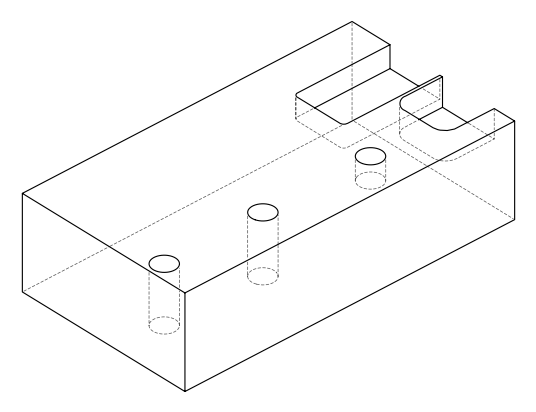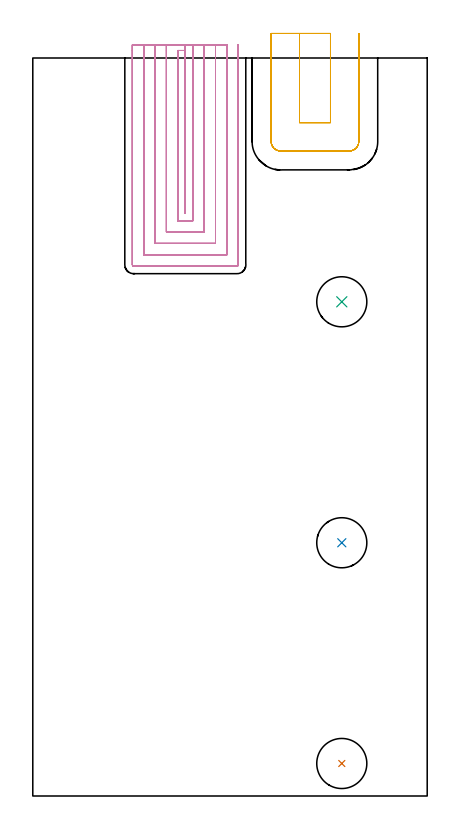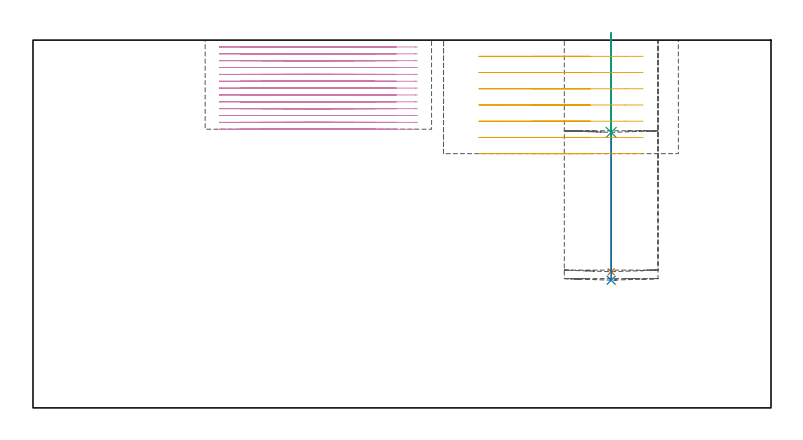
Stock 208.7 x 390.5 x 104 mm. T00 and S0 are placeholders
(PLAN: 5 operations, 2 tool changes, 49.1 min)
(1 INDEXABLE_INSERT_DRILL_BLIND_HOLE_FROM_SOLID | STEP1POCKET | NXT0302_024 | 0.27 min | 35923 mm3)
(2 INDEXABLE_INSERT_DRILL_BLIND_HOLE_FROM_SOLID_1 | STEP1POCKET_1 | NXT0302_024 | 0.28 min | 37249 mm3)
(3 INDEXABLE_INSERT_DRILL_BLIND_HOLE_FROM_SOLID_2 | STEP1POCKET_2 | NXT0302_024 | 0.11 min | 14211 mm3)
(4 MILL_SLOT | SLOT_PARTIAL_RECTANGULAR | NXT0201_009 | Follow Part, ap 2, ae 75% | 43.53 min | 183834 mm3)
(5 MILL_SLOT_1 | SLOT_PARTIAL_RECTANGULAR_1 | UGT0201_094 | Follow Part, ap 5, ae 75% | 4.95 min | 123078 mm3)
(TOOL NXT0302_024 | Index. Insert Drill 26.5mm [880-D2650L32-03] | D26.5 PA176 FL80 Z2)
(TOOL NXT0201_009 | ENDMILL 8mm [2P460-0800-NA 1630] | D8 FL26 Z6)
(TOOL UGT0201_094 | End mill 20 mm | D20 FL38 Z4)
(OP 1 INDEXABLE_INSERT_DRILL_BLIND_HOLE_FROM_SOLID)
G17 G21 G94 G90
T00 M6
G54
G17 G0 G90 X163.5 Y17.2 S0 M3
G43 Z114. H1
G94 G81 G98 Z38.5 F250. R106.
G80
M5
M2
(OP 2 INDEXABLE_INSERT_DRILL_BLIND_HOLE_FROM_SOLID_1)
G17 G21 G94 G90
T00 M6
G54
G17 G0 G90 X163.5 Y134. S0 M3
G43 Z114. H1
G94 G81 G98 Z36.1 F250. R106.
G80
M5
M2
(OP 3 INDEXABLE_INSERT_DRILL_BLIND_HOLE_FROM_SOLID_2)
G17 G21 G94 G90
T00 M6
G54
G17 G0 G90 X163.5 Y261.5 S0 M3
G43 Z114. H1
G94 G81 G98 Z77.9 F250. R106.
G80
M5
M2
(OP 4 MILL_SLOT)
G17 G21 G94 G90
T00 M6
G54
G17 G0 G90 X80.7 Y397.5 S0 M3
G43 Z114. H1
Z102.061
G94 G1 Y394.5 F250.
Y308.4 F500.
Y394.5
X76.7
Y304.4
X84.7
Y394.5
Y397.5 F250.
X70.7
Y394.5
Y298.4 F500.
X90.7
Y394.5
Y397.5 F250.
X64.7
Y394.5
Y292.4 F500.
X96.7
Y394.5
Y397.5 F250.
X58.7
Y394.5
Y286.4 F500.
X102.7
Y394.5
Y397.5 F250.
X52.7
Y394.5
Y281. F500.
G3 X53.3 Y280.4 R0.6
G1 X108.1
G3 X108.7 Y281. R0.6
G1 Y394.5
Y397.5 F250.
G0 X80.7 Z100.123
G1 Y394.5
Y308.4 F500.
Y394.5
X76.7
Y304.4
X84.7
Y394.5
Y397.5 F250.
X70.7
Y394.5
Y298.4 F500.
X90.7
Y394.5
Y397.5 F250.
X64.7
Y394.5
Y292.4 F500.
X96.7
Y394.5
Y397.5 F250.
X58.7
Y394.5
Y286.4 F500.
X102.7
Y394.5
Y397.5 F250.
X52.7
Y394.5
Y281. F500.
G3 X53.3 Y280.4 R0.6
G1 X108.1
G3 X108.7 Y281. R0.6
G1 Y394.5
Y397.5 F250.
G0 X80.7 Z98.185
G1 Y394.5
Y308.4 F500.
Y394.5
X76.7
Y304.4
X84.7
Y394.5
Y397.5 F250.
X70.7
Y394.5
Y298.4 F500.
X90.7
Y394.5
Y397.5 F250.
X64.7
Y394.5
Y292.4 F500.
X96.7
Y394.5
Y397.5 F250.
X58.7
Y394.5
Y286.4 F500.
X102.7
Y394.5
Y397.5 F250.
X52.7
Y394.5
Y281. F500.
G3 X53.3 Y280.4 R0.6
G1 X108.1
G3 X108.7 Y281. R0.6
G1 Y394.5
Y397.5 F250.
G0 X80.7 Z96.246
G1 Y394.5
Y308.4 F500.
Y394.5
X76.7
Y304.4
X84.7
Y394.5
Y397.5 F250.
X70.7
Y394.5
Y298.4 F500.
X90.7
Y394.5
Y397.5 F250.
X64.7
Y394.5
Y292.4 F500.
X96.7
Y394.5
Y397.5 F250.
X58.7
Y394.5
Y286.4 F500.
X102.7
Y394.5
Y397.5 F250.
X52.7
Y394.5
Y281. F500.
G3 X53.3 Y280.4 R0.6
G1 X108.1
G3 X108.7 Y281. R0.6
G1 Y394.5
Y397.5 F250.
G0 X80.7 Z94.308
G1 Y394.5
Y308.4 F500.
Y394.5
X76.7
Y304.4
X84.7
Y394.5
Y397.5 F250.
X70.7
Y394.5
Y298.4 F500.
X90.7
Y394.5
Y397.5 F250.
X64.7
Y394.5
Y292.4 F500.
X96.7
Y394.5
Y397.5 F250.
X58.7
Y394.5
Y286.4 F500.
X102.7
Y394.5
Y397.5 F250.
X52.7
Y394.5
Y281. F500.
G3 X53.3 Y280.4 R0.6
G1 X108.1
G3 X108.7 Y281. R0.6
G1 Y394.5
Y397.5 F250.
G0 X80.7 Z92.369
G1 Y394.5
Y308.4 F500.
Y394.5
X76.7
Y304.4
X84.7
Y394.5
Y397.5 F250.
X70.7
Y394.5
Y298.4 F500.
X90.7
Y394.5
Y397.5 F250.
X64.7
Y394.5
Y292.4 F500.
X96.7
Y394.5
Y397.5 F250.
X58.7
Y394.5
Y286.4 F500.
X102.7
Y394.5
Y397.5 F250.
X52.7
Y394.5
Y281. F500.
G3 X53.3 Y280.4 R0.6
G1 X108.1
G3 X108.7 Y281. R0.6
G1 Y394.5
Y397.5 F250.
G0 X80.7 Z90.431
G1 Y394.5
Y308.4 F500.
Y394.5
X76.7
Y304.4
X84.7
Y394.5
Y397.5 F250.
X70.7
Y394.5
Y298.4 F500.
X90.7
Y394.5
Y397.5 F250.
X64.7
Y394.5
Y292.4 F500.
X96.7
Y394.5
Y397.5 F250.
X58.7
Y394.5
Y286.4 F500.
X102.7
Y394.5
Y397.5 F250.
X52.7
Y394.5
Y281. F500.
G3 X53.3 Y280.4 R0.6
G1 X108.1
G3 X108.7 Y281. R0.6
G1 Y394.5
Y397.5 F250.
G0 X80.7 Z88.492
G1 Y394.5
Y308.4 F500.
Y394.5
X76.7
Y304.4
X84.7
Y394.5
Y397.5 F250.
X70.7
Y394.5
Y298.4 F500.
X90.7
Y394.5
Y397.5 F250.
X64.7
Y394.5
Y292.4 F500.
X96.7
Y394.5
Y397.5 F250.
X58.7
Y394.5
Y286.4 F500.
X102.7
Y394.5
Y397.5 F250.
X52.7
Y394.5
Y281. F500.
G3 X53.3 Y280.4 R0.6
G1 X108.1
G3 X108.7 Y281. R0.6
G1 Y394.5
Y397.5 F250.
G0 X80.7 Z86.554
G1 Y394.5
Y308.4 F500.
Y394.5
X76.7
Y304.4
X84.7
Y394.5
Y397.5 F250.
X70.7
Y394.5
Y298.4 F500.
X90.7
Y394.5
Y397.5 F250.
X64.7
Y394.5
Y292.4 F500.
X96.7
Y394.5
Y397.5 F250.
X58.7
Y394.5
Y286.4 F500.
X102.7
Y394.5
Y397.5 F250.
X52.7
Y394.5
Y281. F500.
G3 X53.3 Y280.4 R0.6
G1 X108.1
G3 X108.7 Y281. R0.6
G1 Y394.5
Y397.5 F250.
G0 X80.7 Z84.615
G1 Y394.5
Y308.4 F500.
Y394.5
X76.7
Y304.4
X84.7
Y394.5
Y397.5 F250.
X70.7
Y394.5
Y298.4 F500.
X90.7
Y394.5
Y397.5 F250.
X64.7
Y394.5
Y292.4 F500.
X96.7
Y394.5
Y397.5 F250.
X58.7
Y394.5
Y286.4 F500.
X102.7
Y394.5
Y397.5 F250.
X52.7
Y394.5
Y281. F500.
G3 X53.3 Y280.4 R0.6
G1 X108.1
G3 X108.7 Y281. R0.6
G1 Y394.5
Y397.5 F250.
G0 X80.7 Z82.677
G1 Y394.5
Y308.4 F500.
Y394.5
X76.7
Y304.4
X84.7
Y394.5
Y397.5 F250.
X70.7
Y394.5
Y298.4 F500.
X90.7
Y394.5
Y397.5 F250.
X64.7
Y394.5
Y292.4 F500.
X96.7
Y394.5
Y397.5 F250.
X58.7
Y394.5
Y286.4 F500.
X102.7
Y394.5
Y397.5 F250.
X52.7
Y394.5
Y281. F500.
G3 X53.3 Y280.4 R0.6
G1 X108.1
G3 X108.7 Y281. R0.6
G1 Y394.5
Y397.5 F250.
G0 X80.7 Z80.738
G1 Y394.5
Y308.4 F500.
Y394.5
X76.7
Y304.4
X84.7
Y394.5
Y397.5 F250.
X70.7
Y394.5
Y298.4 F500.
X90.7
Y394.5
Y397.5 F250.
X64.7
Y394.5
Y292.4 F500.
X96.7
Y394.5
Y397.5 F250.
X58.7
Y394.5
Y286.4 F500.
X102.7
Y394.5
Y397.5 F250.
X52.7
Y394.5
Y281. F500.
G3 X53.3 Y280.4 R0.6
G1 X108.1
G3 X108.7 Y281. R0.6
G1 Y394.5
Y397.5 F250.
G0 X80.7 Z78.8
G1 Y394.5
Y308.4 F500.
Y394.5
X76.7
Y304.4
X84.7
Y394.5
Y397.5 F250.
X70.7
Y394.5
Y298.4 F500.
X90.7
Y394.5
Y397.5 F250.
X64.7
Y394.5
Y292.4 F500.
X96.7
Y394.5
Y397.5 F250.
X58.7
Y394.5
Y286.4 F500.
X102.7
Y394.5
Y397.5 F250.
X52.7
Y394.5
Y281. F500.
G3 X53.3 Y280.4 R0.6
G1 X108.1
G3 X108.7 Y281. R0.6
G1 Y394.5
Y397.5 F250.
G0 Z114.
M5
M2
(OP 5 MILL_SLOT_1)
G17 G21 G94 G90
T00 M6
G54
G17 G0 G90 X141.1 Y403.5 S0 M3
G43 Z114. H0
Z99.414
G94 G1 Y400.5 F250.
Y356.3 F500.
X157.5
Y400.5
Y403.5 F250.
X126.1
Y400.5
Y346.3 F500.
G3 X131.1 Y341.3 R5.
G1 X167.5
G3 X172.5 Y346.3 R5.
G1 Y400.5
Y403.5 F250.
G0 X141.1 Z94.829
G1 Y400.5
Y356.3 F500.
X157.5
Y400.5
Y403.5 F250.
X126.1
Y400.5
Y346.3 F500.
G3 X131.1 Y341.3 R5.
G1 X167.5
G3 X172.5 Y346.3 R5.
G1 Y400.5
Y403.5 F250.
G0 X141.1 Z90.243
G1 Y400.5
Y356.3 F500.
X157.5
Y400.5
Y403.5 F250.
X126.1
Y400.5
Y346.3 F500.
G3 X131.1 Y341.3 R5.
G1 X167.5
G3 X172.5 Y346.3 R5.
G1 Y400.5
Y403.5 F250.
G0 X141.1 Z85.657
G1 Y400.5
Y356.3 F500.
X157.5
Y400.5
Y403.5 F250.
X126.1
Y400.5
Y346.3 F500.
G3 X131.1 Y341.3 R5.
G1 X167.5
G3 X172.5 Y346.3 R5.
G1 Y400.5
Y403.5 F250.
G0 X141.1 Z81.071
G1 Y400.5
Y356.3 F500.
X157.5
Y400.5
Y403.5 F250.
X126.1
Y400.5
Y346.3 F500.
G3 X131.1 Y341.3 R5.
G1 X167.5
G3 X172.5 Y346.3 R5.
G1 Y400.5
Y403.5 F250.
G0 X141.1 Z76.486
G1 Y400.5
Y356.3 F500.
X157.5
Y400.5
Y403.5 F250.
X126.1
Y400.5
Y346.3 F500.
G3 X131.1 Y341.3 R5.
G1 X167.5
G3 X172.5 Y346.3 R5.
G1 Y400.5
Y403.5 F250.
G0 X141.1 Z71.9
G1 Y400.5
Y356.3 F500.
X157.5
Y400.5
Y403.5 F250.
X126.1
Y400.5
Y346.3 F500.
G3 X131.1 Y341.3 R5.
G1 X167.5
G3 X172.5 Y346.3 R5.
G1 Y400.5
Y403.5 F250.
G0 Z114.
M5
M2
